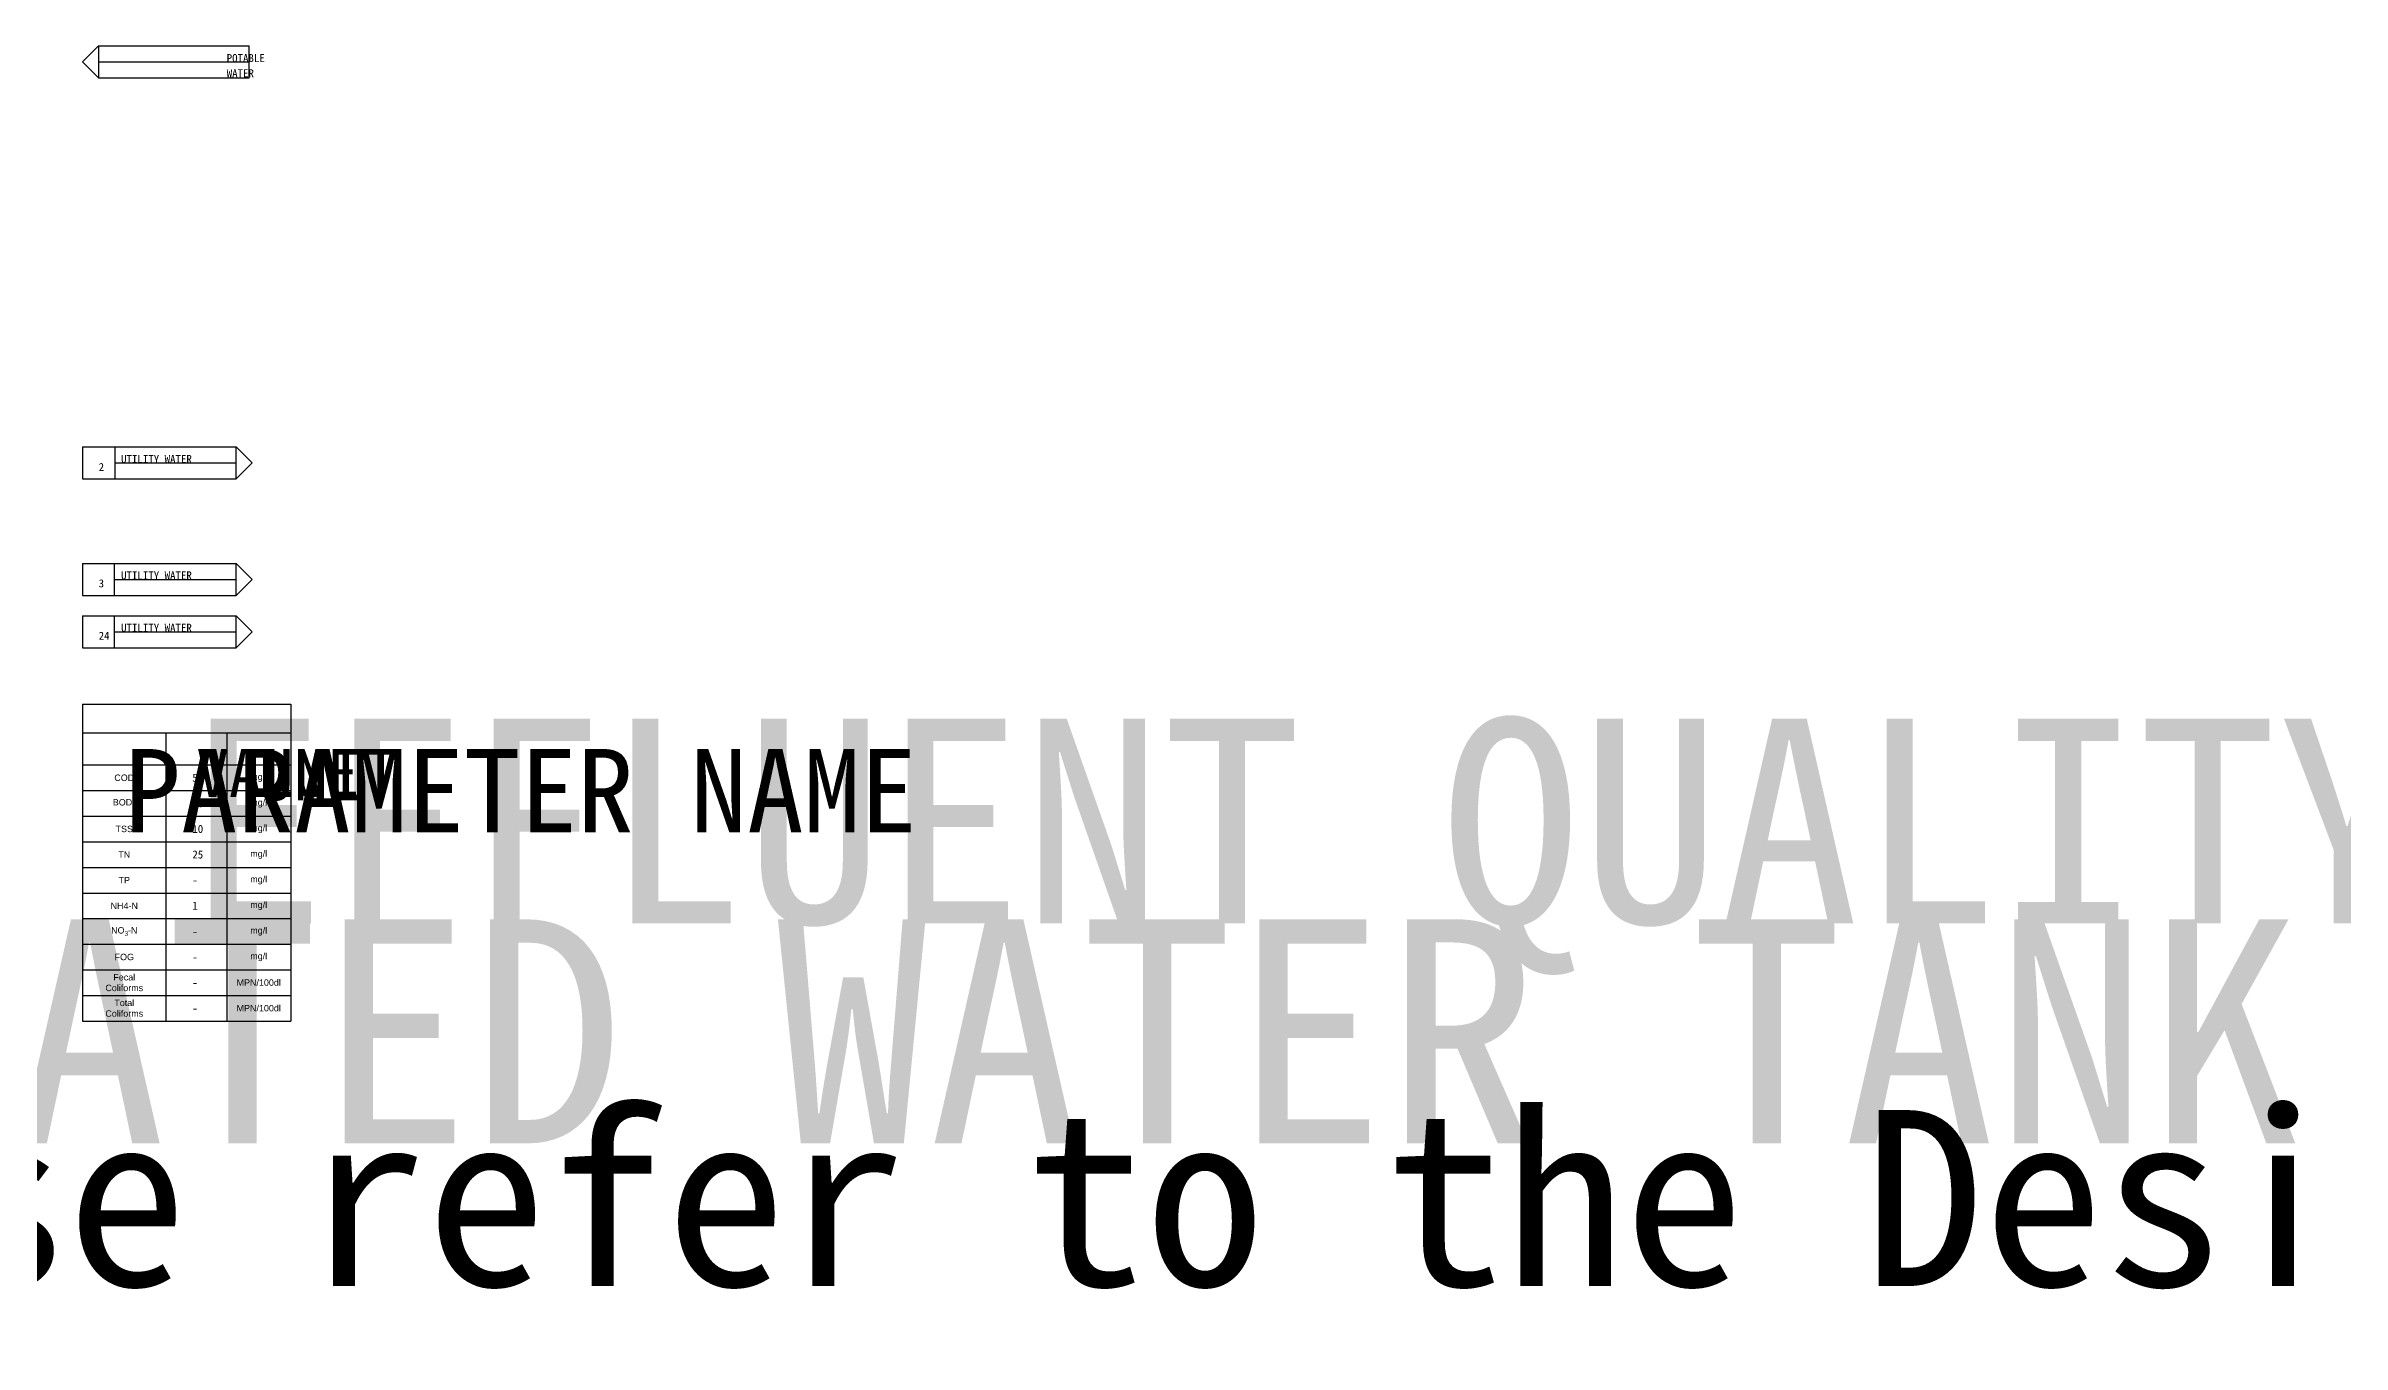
# Model space of a CAD drawing. Header units: millimetres. Extents: x 0 to 12089, y -479 to 374.
# Drawn here: x 3437 to 4154, y -149 to 257 of the extents above; entities that cross this region are included whole.
import ezdxf
from ezdxf.enums import TextEntityAlignment as Align

# ---------------------------------------------------------------- set-up
doc = ezdxf.new("R2018")
doc.units = ezdxf.units.MM
doc.header["$LTSCALE"] = 0.25
doc.layers.add('Text', color=7, linetype='Continuous', lineweight=25, true_color=0xffffff)
doc.layers.add('unit', color=1, linetype='Continuous', lineweight=25, true_color=0xff0000)
doc.styles.add('Organica', font='arial.ttf')
doc.styles.add('RefPIDEfluent$0$Organica', font='arial.ttf')
doc.styles.get("Standard").update_dxf_attribs({"font": 'arial.ttf'})

# ---------------------------------------------------------------- blocks, each defined once
blk = doc.blocks.new('*U354')
at = {"lineweight": 25, "ltscale": 0.25, "flags": 128}
blk.add_lwpolyline([(0, 21), (0, 0), (123, 0), (123, 21), (122, 21), (122, 1), (1, 1), (1, 21)], close=True, dxfattribs=at)
at = {"style": 'Organica', "flags": 1}
for tag, p in [('HEIGHT', (-11.4, 36.04)), ('WIDTH', (-11.4, 38.99)), ('LIQUIDLEVEL', (-11.4, 29.93)), ('LENGTH', (-11.4, 33.02)), ('VOLUME', (-11.4, 26.97))]:
    blk.add_attdef(tag, text='', height=2, dxfattribs=at).set_placement(p, align=Align.MIDDLE_CENTER)
at = {"layer": 'Text', "lineweight": 30, "flags": 104}
blk.add_attdef('NAME1', text='', height=2.5, dxfattribs=at).set_placement((25.58, -5.71), align=Align.MIDDLE_CENTER)
blk = doc.blocks.new('RefALPotable')
at = {"lineweight": 25, "ltscale": 0.25}
for p, q in [((5, 5), (0, 0)), ((5, 5), (52, 5)), ((5, 5), (5, -5)), ((5, 0), (52, 0)), ((52, -5), (52, 5)), ((5, -5), (0, 0)), ((5, -5), (52, -5))]:
    blk.add_line(p, q, dxfattribs=at)
at = {"layer": 'Text', "lineweight": 30, "flags": 104}
for tag, p in [('NAME1', (45, 2.44)), ('NAME2', (45, -2.3))]:
    blk.add_attdef(tag, text='', height=2.5, dxfattribs=at).set_placement(p, align=Align.MIDDLE_RIGHT)
blk = doc.blocks.new('RefPIDEfluent')
at = {"layer": 'Text', "lineweight": 25, "ltscale": 0.25}
for p, q in [((0, 51), (65, 51)), ((0, 51), (0, -48)), ((65, 51), (65, -48)), ((0, 42), (65, 42)), ((26, 42), (26, -48)), ((45, 42), (45, -48)), ((0, 32), (65, 32)), ((0, 24), (65, 24)), ((0, 16), (65, 16)), ((0, 8), (65, 8)), ((0, 0), (65, 0)), ((0, -8), (65, -8)), ((0, -16), (65, -16)), ((0, -24), (65, -24)), ((0, -32), (65, -32)), ((0, -40), (65, -40)), ((0, -48), (65, -48))]:
    blk.add_line(p, q, dxfattribs=at)
at = {"lineweight": 30, "flags": 104}
for tag, p in [('NAME1', (32.5, 46.5)), ('PARAM', (13, 37)), ('VALUE', (35.5, 37)), ('UNIT', (55, 37))]:
    blk.add_attdef(tag, text='', height=2.5, dxfattribs=at).set_placement(p, align=Align.MIDDLE_CENTER)
for tag, p in [('COD_COMPL', (34.26, 29.26)), ('BOD_compl', (34.26, 21.26)), ('TSS_compl', (34.26, 13.26)), ('N_tot_compl', (34.26, 5.28)), ('P_tot_compl', (34.26, -2.72)), ('Ammonia_compl', (34.26, -10.72)), ('NITRATE_COMPL', (34.26, -18.74)), ('FOG_COMPL', (34.26, -26.74)), ('FC_COMPL', (34.26, -34.74)), ('TC_COMPL', (34.26, -42.74))]:
    blk.add_attdef(tag, text='', height=2, dxfattribs=at).set_placement(p, align=Align.TOP_CENTER)
at = {"layer": 'Text', "char_height": 2, "attachment_point": 5, "style": 'RefPIDEfluent$0$Organica'}
for s, insert, width in [('COD', (13, 28), 14.9145), ('mg/l', (55, 28), 11.5205), ('\\A1;BOD{\\H0.7x;\\S^ 5;}', (13, 20), 14.9145), ('mg/l', (55, 20), 11.5205), ('TSS', (13, 12), 14.9145), ('mg/l', (55, 12), 11.5205), ('\\A1;TN', (13, 4), 14.9145), ('mg/l', (55, 4), 11.5205), ('TP', (13, -4), 14.9145), ('mg/l', (55, -4), 11.5205), ('NH4-N', (13, -12), 14.9145), ('mg/l', (55, -12), 11.5205), ('\\A1;NO{\\H0.7x;\\S^ 3;}-N', (13, -20), 14.9145), ('mg/l', (55, -20), 11.5205), ('FOG', (13, -28), 14.9145), ('mg/l', (55, -28), 11.5205), ('Fecal Coliforms', (13, -36), 14.9145), ('MPN/100dl', (55, -36), 11.5205), ('Total Coliforms', (13, -44), 14.9145), ('MPN/100dl', (55, -44), 11.5205)]:
    blk.add_mtext(s, dxfattribs=dict(at, insert=insert, width=width))
blk = doc.blocks.new('RefPIDInfluent')
at = {"lineweight": 30, "flags": 104}
for tag, height, p in [('NAME1', 2.5, (-37.9, 61.25)), ('PARAM', 2.5, (-61.14, 53.29)), ('VALUE', 2.5, (-31.63, 53.2)), ('UNIT', 2.5, (-10.04, 53.16)), ('COD', 2, (-31.5, 45.02)), ('BOD5', 2, (-31.5, 36.81)), ('TSS', 2, (-31.5, 28.72)), ('TN', 2, (-31.5, 20.47)), ('NH4N', 2, (-31.5, 12.29)), ('TP', 2, (-31.5, 4.12)), ('PO4_3_P', 2, (-31.5, -4.08)), ('NAME3', 2.5, (-37.9, -12.35)), ('TMIN', 2, (-31.5, -20.49)), ('TMAX', 2, (-31.5, -28.72)), ('NAME2', 2.5, (-37.71, -36.75)), ('QAVG', 2, (-31.5, -45.27)), ('QPEAKDH', 2, (-31.5, -53.27)), ('QPEAKD', 2, (-31.5, -61.47)), ('QPEAK', 2, (-31.5, -69.71))]:
    blk.add_attdef(tag, text='', height=height, dxfattribs=at).set_placement(p, align=Align.MIDDLE_CENTER)
blk.add_attdef('i18N-PID-0003', text='', height=2.5, dxfattribs=at).set_placement((-77, -75.8), align=Align.TOP_LEFT)
blk = doc.blocks.new('RefAR2UtilityWater')
at = {"lineweight": 25, "ltscale": 0.25}
for p, q in [((0, 5), (48, 5)), ((0, 5), (0, -5)), ((10, 0), (48, 0)), ((10.12, -5.06), (10.12, 5.06)), ((48, -5), (48, 5)), ((48, 5), (53, 0)), ((0, -5), (48, -5)), ((48, -5), (53, 0))]:
    blk.add_line(p, q, dxfattribs=at)
at = {"layer": 'Text', "lineweight": 30, "flags": 104}
blk.add_attdef('Name', text='', height=2.5, dxfattribs=at).set_placement((12, 2.5), align=Align.MIDDLE_LEFT)
blk.add_attdef('ID', text='', height=2.5, dxfattribs=at).set_placement((5, 0), align=Align.MIDDLE_CENTER)
blk = doc.blocks.new('RefAR3UtilityWater')
at = {"lineweight": 25, "ltscale": 0.25}
for p, q in [((0, 5), (48, 5)), ((0, 5), (0, -5)), ((10, -5), (10, 5)), ((10, 0), (48, 0)), ((48, -5), (48, 5)), ((48, 5), (53, 0)), ((0, -5), (48, -5)), ((48, -5), (53, 0))]:
    blk.add_line(p, q, dxfattribs=at)
at = {"layer": 'Text', "lineweight": 30, "flags": 104}
blk.add_attdef('Name', text='', height=2.5, dxfattribs=at).set_placement((12, 2.5), align=Align.MIDDLE_LEFT)
blk.add_attdef('ID', text='', height=2.5, dxfattribs=at).set_placement((5, 0), align=Align.MIDDLE_CENTER)
blk = doc.blocks.new('RefAR24UtilityWater')
at = {"lineweight": 25, "ltscale": 0.25}
for p, q in [((0, 5), (48, 5)), ((0, 5), (0, -5)), ((10, -5), (10, 5)), ((10, 0), (48, 0)), ((48, -5), (48, 5)), ((48, 5), (53, 0)), ((0, -5), (48, -5)), ((48, -5), (53, 0))]:
    blk.add_line(p, q, dxfattribs=at)
at = {"layer": 'Text', "lineweight": 30, "flags": 104}
blk.add_attdef('Name', text='', height=2.5, dxfattribs=at).set_placement((12, 2.5), align=Align.MIDDLE_LEFT)
blk.add_attdef('ID', text='', height=2.5, dxfattribs=at).set_placement((5, 0), align=Align.MIDDLE_CENTER)

msp = doc.modelspace()

# ---------------------------------------------------------------- block references
ref = msp.add_blockref('RefALPotable', (3448, 251.62))
lines = msp.add_mtext('WATER', dxfattribs={"layer": 'Text', "insert": (3493, 249.32), "char_height": 2.5, "attachment_point": 1})
ref.add_attrib('NAME2', '', (3493, 249.32), dxfattribs={"flags": 104}).embed_mtext(lines)
lines = msp.add_mtext('POTABLE', dxfattribs={"layer": 'Text', "insert": (3493, 254.06), "char_height": 2.5, "attachment_point": 1})
ref.add_attrib('NAME1', '', (3493, 254.06), dxfattribs={"flags": 104}).embed_mtext(lines)
ref = msp.add_blockref('RefAR2UtilityWater', (3448, 126.33))
lines = msp.add_mtext('2', dxfattribs={"layer": 'Text', "insert": (3453, 126.33), "char_height": 2.5, "attachment_point": 1})
ref.add_attrib('ID', '', (3453, 126.33), dxfattribs={"flags": 104}).embed_mtext(lines)
lines = msp.add_mtext('UTILITY WATER', dxfattribs={"layer": 'Text', "insert": (3460, 128.83), "char_height": 2.5, "attachment_point": 1})
ref.add_attrib('Name', '', (3460, 128.83), dxfattribs={"flags": 104}).embed_mtext(lines)
ref = msp.add_blockref('RefAR3UtilityWater', (3448, 89.97))
lines = msp.add_mtext('3', dxfattribs={"layer": 'Text', "insert": (3453, 89.97), "char_height": 2.5, "attachment_point": 1})
ref.add_attrib('ID', '', (3453, 89.97), dxfattribs={"flags": 104}).embed_mtext(lines)
lines = msp.add_mtext('UTILITY WATER', dxfattribs={"layer": 'Text', "insert": (3460, 92.47), "char_height": 2.5, "attachment_point": 1})
ref.add_attrib('Name', '', (3460, 92.47), dxfattribs={"flags": 104}).embed_mtext(lines)
ref = msp.add_blockref('RefAR24UtilityWater', (3448, 73.61))
lines = msp.add_mtext('24', dxfattribs={"layer": 'Text', "insert": (3453, 73.61), "char_height": 2.5, "attachment_point": 1})
ref.add_attrib('ID', '', (3453, 73.61), dxfattribs={"flags": 104}).embed_mtext(lines)
lines = msp.add_mtext('UTILITY WATER', dxfattribs={"layer": 'Text', "insert": (3460, 76.11), "char_height": 2.5, "attachment_point": 1})
ref.add_attrib('Name', '', (3460, 76.11), dxfattribs={"flags": 104}).embed_mtext(lines)
ref = msp.add_blockref('RefPIDInfluent', (78, 0))
lines = msp.add_mtext('* Parameters above have been provided by the Client, for additional assumed parameters please refer to the Design Basis Document', dxfattribs={"insert": (1, -75.8), "char_height": 55, "attachment_point": 1})
ref.add_attrib('i18N-PID-0003', '', (1, -75.8), dxfattribs={"flags": 104}).embed_mtext(lines)
ref = msp.add_blockref('RefPIDEfluent', (3448, 0))
lines = msp.add_mtext('UNIT', dxfattribs={"insert": (3503, 37), "char_height": 16, "attachment_point": 1})
ref.add_attrib('UNIT', '', (3503, 37), dxfattribs={"flags": 104}).embed_mtext(lines)
lines = msp.add_mtext('VALUE', dxfattribs={"insert": (3483.5, 37), "char_height": 15, "attachment_point": 1})
ref.add_attrib('VALUE', '', (3483.5, 37), dxfattribs={"flags": 104}).embed_mtext(lines)
lines = msp.add_mtext('PARAMETER NAME', dxfattribs={"insert": (3461, 37), "char_height": 26, "attachment_point": 1})
ref.add_attrib('PARAM', '', (3461, 37), dxfattribs={"flags": 104}).embed_mtext(lines)
lines = msp.add_mtext('EFFLUENT QUALITY REQUIREMENT', dxfattribs={"insert": (3480.5, 46.5), "char_height": 64, "attachment_point": 1})
ref.add_attrib('NAME1', '', (3480.5, 46.5), dxfattribs={"flags": 104}).embed_mtext(lines)
lines = msp.add_mtext('10', dxfattribs={"insert": (3482.26, 21.26), "char_height": 2.5, "attachment_point": 1})
ref.add_attrib('BOD_compl', '', (3482.26, 21.26), dxfattribs={"flags": 104}).embed_mtext(lines)
lines = msp.add_mtext('10', dxfattribs={"insert": (3482.26, 13.26), "char_height": 2.5, "attachment_point": 1})
ref.add_attrib('TSS_compl', '', (3482.26, 13.26), dxfattribs={"flags": 104}).embed_mtext(lines)
lines = msp.add_mtext('25', dxfattribs={"insert": (3482.26, 5.28), "char_height": 2.5, "attachment_point": 1})
ref.add_attrib('N_tot_compl', '', (3482.26, 5.28), dxfattribs={"flags": 104}).embed_mtext(lines)
lines = msp.add_mtext('-', dxfattribs={"insert": (3482.26, -2.72), "char_height": 2.5, "attachment_point": 1})
ref.add_attrib('P_tot_compl', '', (3482.26, -2.72), dxfattribs={"flags": 104}).embed_mtext(lines)
lines = msp.add_mtext('1', dxfattribs={"insert": (3482.26, -10.72), "char_height": 2.5, "attachment_point": 1})
ref.add_attrib('Ammonia_compl', '', (3482.26, -10.72), dxfattribs={"flags": 104}).embed_mtext(lines)
lines = msp.add_mtext('-', dxfattribs={"insert": (3482.26, -18.74), "char_height": 2.5, "attachment_point": 1})
ref.add_attrib('NITRATE_COMPL', '', (3482.26, -18.74), dxfattribs={"flags": 104}).embed_mtext(lines)
lines = msp.add_mtext('-', dxfattribs={"insert": (3482.26, -26.74), "char_height": 2.5, "attachment_point": 1})
ref.add_attrib('FOG_COMPL', '', (3482.26, -26.74), dxfattribs={"flags": 104}).embed_mtext(lines)
lines = msp.add_mtext('-', dxfattribs={"insert": (3482.26, -34.74), "char_height": 2.5, "attachment_point": 1})
ref.add_attrib('FC_COMPL', '', (3482.26, -34.74), dxfattribs={"flags": 104}).embed_mtext(lines)
lines = msp.add_mtext('-', dxfattribs={"insert": (3482.26, -42.74), "char_height": 2.5, "attachment_point": 1})
ref.add_attrib('TC_COMPL', '', (3482.26, -42.74), dxfattribs={"flags": 104}).embed_mtext(lines)
lines = msp.add_mtext('50', dxfattribs={"insert": (3482.26, 29.26), "char_height": 2.5, "attachment_point": 1})
ref.add_attrib('COD_COMPL', '', (3482.26, 29.26), dxfattribs={"flags": 104}).embed_mtext(lines)
at = {"layer": 'unit'}
ref = msp.add_blockref('*U354', (3258, -10.5), dxfattribs=at)
lines = msp.add_mtext('TREATED WATER TANK', dxfattribs={"layer": 'Text', "insert": (3283.58, -16.21), "char_height": 70, "attachment_point": 1})
ref.add_attrib('NAME1', '', (3283.58, -16.21), dxfattribs={"flags": 104}).embed_mtext(lines)

doc.saveas('drawing.dxf')
